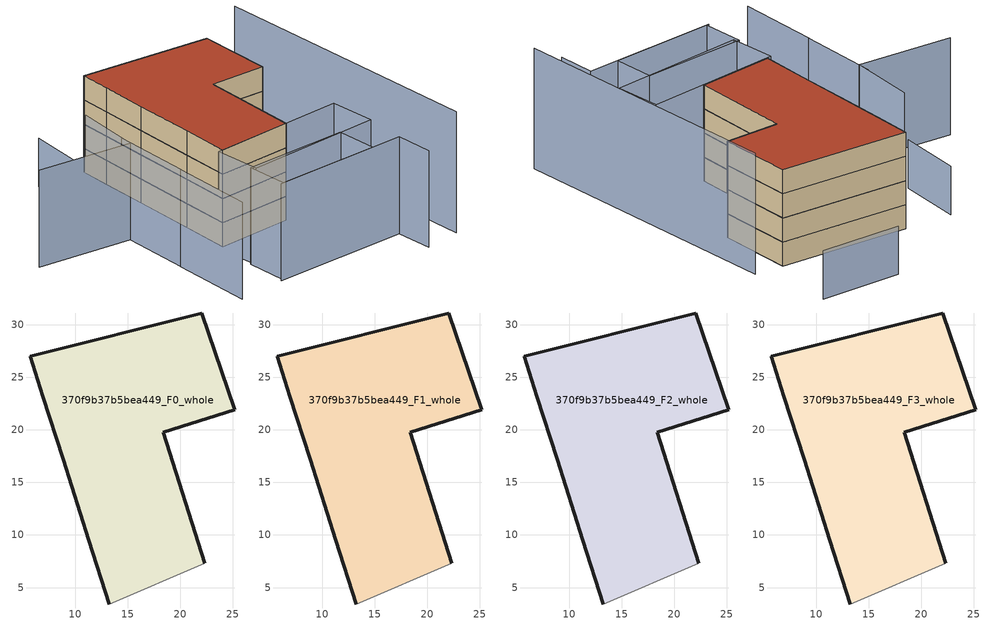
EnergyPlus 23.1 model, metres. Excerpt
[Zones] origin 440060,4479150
370f9b37b5bea449_F0_whole
 floor ground (EU_floor_Construction): 22.36,7.33 18.4,19.76 25.21,21.94 22.06,31.13 5.73,27.02 6.94,23.22 8.85,17.22 11.32,9.51 13.25,3.43 z0
 wall outside (EU_wall_Construction): 13.25,3.43 11.32,9.51 8.85,17.22 6.94,23.22 5.73,27.02 22.06,31.13 25.21,21.94 18.4,19.76 22.36,7.33 z0:3
 wall adiabatic (EU_wall_Construction): 22.36,7.33 13.25,3.43 z0:3
370f9b37b5bea449_F1_whole
 floor to 370f9b37b5bea449_F0_whole (EU_floor_Construction): 22.36,7.33 18.4,19.76 25.21,21.94 22.06,31.13 5.73,27.02 6.94,23.22 8.85,17.22 11.32,9.51 13.25,3.43 z3
 wall outside (EU_wall_Construction): 13.25,3.43 11.32,9.51 8.85,17.22 6.94,23.22 5.73,27.02 22.06,31.13 25.21,21.94 18.4,19.76 22.36,7.33 z3:6
 wall adiabatic (EU_wall_Construction): 22.36,7.33 13.25,3.43 z3:6
370f9b37b5bea449_F2_whole
 floor to 370f9b37b5bea449_F1_whole (EU_floor_Construction): 22.36,7.33 18.4,19.76 25.21,21.94 22.06,31.13 5.73,27.02 6.94,23.22 8.85,17.22 11.32,9.51 13.25,3.43 z6
 wall outside (EU_wall_Construction): 13.25,3.43 11.32,9.51 8.85,17.22 6.94,23.22 5.73,27.02 22.06,31.13 25.21,21.94 18.4,19.76 22.36,7.33 z6:9
 wall adiabatic (EU_wall_Construction): 22.36,7.33 13.25,3.43 z6:9
370f9b37b5bea449_F3_whole
 floor to 370f9b37b5bea449_F2_whole (EU_floor_Construction): 22.36,7.33 18.4,19.76 25.21,21.94 22.06,31.13 5.73,27.02 6.94,23.22 8.85,17.22 11.32,9.51 13.25,3.43 z9
 wall outside (EU_wall_Construction): 13.25,3.43 11.32,9.51 8.85,17.22 6.94,23.22 5.73,27.02 22.06,31.13 25.21,21.94 18.4,19.76 22.36,7.33 z9:12
 wall adiabatic (EU_wall_Construction): 22.36,7.33 13.25,3.43 z9:12
 roof outside (EU_roof_Construction): 22.06,31.13 25.21,21.94 18.4,19.76 22.36,7.33 13.25,3.43 11.32,9.51 8.85,17.22 6.94,23.22 5.73,27.02 z12
shading: 7.02,0.34 10.45,-9.91 / 16.26,-7.02 32.92,-0.47 / 32.92,-0.47 34.68,-4.97 / 3.8,10.32 7.13,0.38 / 2.24,17.4 4.29,8.86 / 4.29,8.86 -7.74,5.97 / 29.15,-1.95 16.54,-6.91 / 16.54,-6.91 14.58,-1.92 / 14.58,-1.92 27.19,3.03 / 27.19,3.03 29.15,-1.95 / 12.73,3.21 29.19,10.26 / 29.19,10.26 31.53,4.8 / 31.53,4.8 15.07,-2.26 / 15.07,-2.26 12.73,3.21 z0:12; 38.92,-2.49 25.68,31.92 z0:15; -0.29,25.33 1.65,17.25 / 20.91,40.63 10.78,37.73 z0:6
[Building]
EU S2 Campaign: North Axis=0; Terrain=City; Solar Distribution=FullExterior
[Site:Location]
Madrid: Latitude=40.5; Longitude=-3.5; Time Zone=1; Elevation=609
[SizingPeriod:WeatherFileDays]
AnnualSizingPeriod: Begin Month=1; Begin Day of Month=1; End Month=12; End Day of Month=31; Day of Week for Start Day=Monday; Use Weather File Daylight Saving Period=No; Use Weather File Rain and Snow Indicators=No
[MATERIAL]
EU_InternalMass_Material: Roughness=MediumRough; Thickness=0.1; Conductivity=1; Density=1800; Specific Heat=900; Thermal Absorptance=0.9; Solar Absorptance=0.7; Visible Absorptance=0.7
[MATERIAL:NOMASS] Roughness=MediumRough; Thermal Absorptance=0.9; Solar Absorptance=0.7; Visible Absorptance=0.7
Name | Thermal Resistance
EU_wall_NoMass | 1.60022
EU_roof_NoMass | 1.57597
EU_floor_NoMass | 0.470652
[CONSTRUCTION]
EU_wall_Construction: EU_wall_NoMass
EU_roof_Construction: EU_roof_NoMass
EU_floor_Construction: EU_floor_NoMass
EU_InternalMass_Construction: EU_InternalMass_Material
[ZONE] Type=1; Multiplier=1; Ceiling Height=autocalculate; Floor Area=autocalculate; Part of Total Floor Area=Yes
Name | Volume
370f9b37b5bea449_F0_whole | 919.79
370f9b37b5bea449_F1_whole; 370f9b37b5bea449_F2_whole; 370f9b37b5bea449_F3_whole | 919.789
[INTERNALMASS] Construction=EU_InternalMass_Construction; Surface Area=306.598
Name | Zone or ZoneList
370f9b37b5bea449_F0_whole_EU_InternalMass | 370f9b37b5bea449_F0_whole
370f9b37b5bea449_F1_whole_EU_InternalMass | 370f9b37b5bea449_F1_whole
370f9b37b5bea449_F2_whole_EU_InternalMass | 370f9b37b5bea449_F2_whole
370f9b37b5bea449_F3_whole_EU_InternalMass | 370f9b37b5bea449_F3_whole
[OTHEREQUIPMENT] Fuel Type=Electricity; Design Level Calculation Method=Watts/Area; Power per Zone Floor Area=1; Fraction Latent=0; Fraction Radiant=0; Fraction Lost=0; Carbon Dioxide Generation Rate=0; EndUse Subcategory=EU_Step8_InternalGains
Name | Zone or ZoneList or Space or SpaceList | Schedule
EU_Step8_InternalGain_370f9b37b5bea449_F0_whole_f000 | 370f9b37b5bea449_F0_whole | EU_Step8_GainSchedule_370f9b37b5bea449_F0_whole_f000
EU_Step8_InternalGain_370f9b37b5bea449_F1_whole_f000 | 370f9b37b5bea449_F1_whole | EU_Step8_GainSchedule_370f9b37b5bea449_F1_whole_f000
EU_Step8_InternalGain_370f9b37b5bea449_F2_whole_f000 | 370f9b37b5bea449_F2_whole | EU_Step8_GainSchedule_370f9b37b5bea449_F2_whole_f000
EU_Step8_InternalGain_370f9b37b5bea449_F3_whole_f000 | 370f9b37b5bea449_F3_whole | EU_Step8_GainSchedule_370f9b37b5bea449_F3_whole_f000
[ZONEVENTILATION:DESIGNFLOWRATE] Schedule=EU_AlwaysOn; Design Flow Rate Calculation Method=AirChanges/Hour; Air Changes per Hour=0.480704; Ventilation Type=Natural; Fan Pressure Rise=0; Fan Total Efficiency=1; Constant Term Coefficient=1; Temperature Term Coefficient=0; Velocity Term Coefficient=0; Velocity Squared Term Coefficient=0; Minimum Indoor Temperature=-100; Maximum Indoor Temperature=100; Delta Temperature=-100; Minimum Outdoor Temperature=-100; Maximum Outdoor Temperature=100; Maximum Wind Speed=40
Name | Zone or ZoneList or Space or SpaceList
EU_ConstantAir_370f9b37b5bea449_F0_whole | 370f9b37b5bea449_F0_whole
EU_ConstantAir_370f9b37b5bea449_F1_whole | 370f9b37b5bea449_F1_whole
EU_ConstantAir_370f9b37b5bea449_F2_whole | 370f9b37b5bea449_F2_whole
EU_ConstantAir_370f9b37b5bea449_F3_whole | 370f9b37b5bea449_F3_whole
[HVACTEMPLATE:THERMOSTAT] Constant Heating Setpoint=20; Constant Cooling Setpoint=50
EU_HeatOnly_370f9b37b5bea449_F0_whole; EU_HeatOnly_370f9b37b5bea449_F1_whole; EU_HeatOnly_370f9b37b5bea449_F2_whole; EU_HeatOnly_370f9b37b5bea449_F3_whole
[HVACTEMPLATE:ZONE:IDEALLOADSAIRSYSTEM] System Availability Schedule=EU_AlwaysOn; Maximum Heating Supply Air Temperature=50; Minimum Cooling Supply Air Temperature=13; Maximum Heating Supply Air Humidity Ratio=0.0156; Minimum Cooling Supply Air Humidity Ratio=0.0077; Heating Limit=NoLimit; Cooling Limit=NoLimit; Heating Availability Schedule=EU_AlwaysOn; Cooling Availability Schedule=EU_CoolingOff; Dehumidification Control Type=ConstantSensibleHeatRatio; Cooling Sensible Heat Ratio=0.7; Dehumidification Setpoint=60; Humidification Control Type=None; Humidification Setpoint=30; Outdoor Air Method=None; Outdoor Air Flow Rate per Person=0.00944; Outdoor Air Flow Rate per Zone Floor Area=0; Outdoor Air Flow Rate per Zone=0; Demand Controlled Ventilation Type=None; Outdoor Air Economizer Type=NoEconomizer; Heat Recovery Type=None; Sensible Heat Recovery Effectiveness=0.7; Latent Heat Recovery Effectiveness=0.65
Name | Template Thermostat
370f9b37b5bea449_F0_whole | EU_HeatOnly_370f9b37b5bea449_F0_whole
370f9b37b5bea449_F1_whole | EU_HeatOnly_370f9b37b5bea449_F1_whole
370f9b37b5bea449_F2_whole | EU_HeatOnly_370f9b37b5bea449_F2_whole
370f9b37b5bea449_F3_whole | EU_HeatOnly_370f9b37b5bea449_F3_whole
[SIZING:ZONE] Zone Cooling Design Supply Air Temperature Input Method=SupplyAirTemperature; Zone Cooling Design Supply Air Temperature=13; Zone Heating Design Supply Air Temperature Input Method=SupplyAirTemperature; Zone Heating Design Supply Air Temperature=50; Zone Cooling Design Supply Air Humidity Ratio=0.008; Zone Heating Design Supply Air Humidity Ratio=0.008; Cooling Design Air Flow Method=DesignDay; Cooling Design Air Flow Rate=0; Cooling Minimum Air Flow per Zone Floor Area=0.000762; Cooling Minimum Air Flow=0; Cooling Minimum Air Flow Fraction=0.2; Heating Design Air Flow Method=DesignDay; Heating Design Air Flow Rate=0; Heating Maximum Air Flow per Zone Floor Area=0.002032; Heating Maximum Air Flow=0.141576; Heating Maximum Air Flow Fraction=0.3; Account for Dedicated Outdoor Air System=No; Dedicated Outdoor Air System Control Strategy=NeutralSupplyAir; Dedicated Outdoor Air Low Setpoint Temperature for Design=autosize; Dedicated Outdoor Air High Setpoint Temperature for Design=autosize; Zone Load Sizing Method=Sensible Load Only No Latent Load; Zone Latent Cooling Design Supply Air Humidity Ratio Input Method=HumidityRatioDifference; Zone Cooling Design Supply Air Humidity Ratio Difference=0.005; Zone Latent Heating Design Supply Air Humidity Ratio Input Method=HumidityRatioDifference; Zone Humidification Design Supply Air Humidity Ratio Difference=0.005
370f9b37b5bea449_F0_whole; 370f9b37b5bea449_F1_whole; 370f9b37b5bea449_F2_whole; 370f9b37b5bea449_F3_whole
[SCHEDULE:CONSTANT]
Name | Hourly Value
EU_AlwaysOn | 1
EU_CoolingOff | 0
[SCHEDULE:FILE] Column Number=1; Rows to Skip at Top=0; Number of Hours of Data=8760; Column Separator=Comma; Interpolate to Timestep=No; Minutes per Item=60; Adjust Schedule for Daylight Savings=Yes
Name | File
EU_Step8_GainSchedule_370f9b37b5bea449_F0_whole_f000 | ../../schedules/370f9b37b5bea449/370f9b37b5bea449_F0_whole_f000_gain.csv
EU_Step8_GainSchedule_370f9b37b5bea449_F1_whole_f000 | ../../schedules/370f9b37b5bea449/370f9b37b5bea449_F1_whole_f000_gain.csv
EU_Step8_GainSchedule_370f9b37b5bea449_F2_whole_f000 | ../../schedules/370f9b37b5bea449/370f9b37b5bea449_F2_whole_f000_gain.csv
EU_Step8_GainSchedule_370f9b37b5bea449_F3_whole_f000 | ../../schedules/370f9b37b5bea449/370f9b37b5bea449_F3_whole_f000_gain.csv
